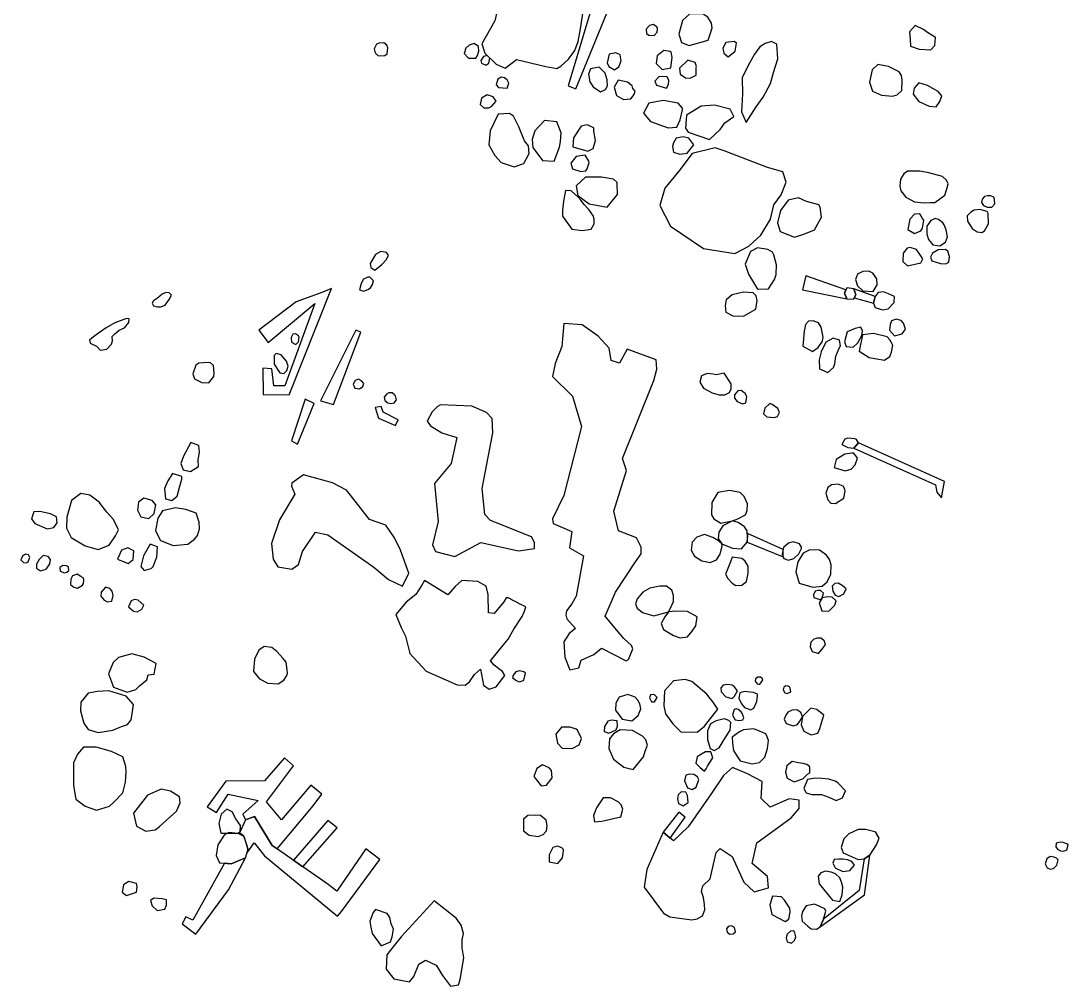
# Model space of a CAD drawing. Extents: x 154 to 1670, y 52 to 1730.
# Drawn here: x 841.8 to 1257.9, y 353.5 to 736.9 of the extents above; entities that cross this region are included whole.
import ezdxf

# ---------------------------------------------------------------- set-up
doc = ezdxf.new("R2010")
doc.units = 0

msp = doc.modelspace()

# ---------------------------------------------------------------- linework, layer by layer
at = {"layer": ''}
for points in [[(1075.819136, 742.88711), (1077.296182, 747.909066), (1074.665443, 748.88711), (1083.186401, 770.627629), (1085.443886, 778.95697), (1080.28221, 780.913058), (1071.87702, 753.234415), (1059.280214, 711.046792), (1062.268238, 709.871144), (1075.819136, 742.88711), (1075.819136, 742.88711)], [(1032.212349, 746.258367), (1030.096581, 736.873138), (1024.968836, 727.767349), (1026.182409, 724.038806), (1030.685403, 719.711461), (1034.192389, 718.196491), (1038.7373, 721.58172), (1050.435902, 718.805275), (1054.739296, 718.064756), (1056.294186, 718.881124), (1056.294186, 718.881124)], [(1056.294186, 718.881124), (1059.405962, 721.709465), (1061.958856, 725.096691), (1063.236302, 728.743397), (1064.194385, 733.765353), (1065.194385, 740.601681)], [(1114.875024, 729.274337), (1115.972829, 732.443998), (1116.43191, 734.176533), (1116.214345, 736.050782), (1114.679415, 738.384116), (1112.84708, 739.539804), (1107.625523, 739.683517), (1104.655463, 737.072738), (1103.256262, 731.633617), (1104.212349, 728.284317), (1107.380014, 727.186513), (1114.875024, 729.274337), (1114.875024, 729.274337)], [(1094.627519, 732.473936), (1094.72732, 733.849186), (1094.529715, 734.587708), (1092.974825, 735.424036), (1091.579615, 735.02683), (1090.224326, 733.573736), (1090.40197, 731.958966), (1091.318138, 731.240403), (1093.39199, 731.160563), (1094.627519, 732.473936), (1094.627519, 732.473936)], [(1204.918936, 727.196493), (1205.238298, 730.364158), (1201.990793, 732.340205), (1200.397978, 733.535814), (1197.070633, 735.112661), (1194.89698, 732.601683), (1195.074625, 729.693499), (1195.27223, 726.86316), (1198.659455, 725.645595), (1203.32213, 725.364158), (1204.918936, 727.196493), (1204.918936, 727.196493)], [(986.42193, 723.202479), (987.338098, 723.879126), (987.659455, 726.250383), (987.180413, 727.308267), (986.044685, 728.164555), (984.212349, 728.106671), (983.076621, 727.727429), (982.158457, 725.835213), (982.515743, 724.200483), (983.771232, 723.064754), (986.42193, 723.202479), (986.42193, 723.202479)], [(1125.655463, 724.905076), (1126.134505, 728.034816), (1125.158457, 728.771343), (1121.928916, 728.314257), (1120.693387, 726.122641), (1121.130513, 724.030824), (1122.823128, 722.633619), (1125.655463, 724.905076), (1125.655463, 724.905076)], [(1133.974825, 702.739407), (1136.707359, 706.603679), (1139.659455, 711.98292), (1140.85706, 716.426034), (1142.493787, 721.827231), (1142.158457, 727.647591), (1140.026721, 728.703479), (1137.495783, 727.929028), (1135.40197, 726.613659), (1133.308158, 723.665555), (1130.713347, 719.242401), (1128.380014, 714.260365), (1128.535703, 707.96296), (1128.074625, 700.749387), (1129.904964, 696.541802), (1133.974825, 702.739407), (1133.974825, 702.739407)], [(1022.553667, 722.128627), (1023.29219, 723.124635), (1023.731312, 724.85717), (1023.593587, 726.711461), (1021.859056, 727.94699), (1019.887, 727.310263), (1018.589595, 726.096691), (1017.871032, 723.903078), (1019.665443, 722.048786), (1022.553667, 722.128627), (1022.553667, 722.128627)], [(1079.413946, 718.691503), (1080.37203, 721.100685), (1079.875024, 723.394098), (1078.220334, 724.172541), (1075.589595, 723.755375), (1074.711351, 720.288309), (1075.368038, 718.851184), (1077.699375, 717.495894), (1079.413946, 718.691503), (1079.413946, 718.691503)], [(1100.020733, 718.242401), (1100.621531, 722.306273), (1100.204365, 724.479926), (1099.725324, 724.759367), (1097.194385, 725.118649), (1094.583607, 723.046792), (1094.202369, 719.978928), (1096.593587, 717.665555), (1100.020733, 718.242401), (1100.020733, 718.242401)], [(1027.755264, 720.152579), (1028.154465, 722.144595), (1027.078617, 723.182519), (1025.583607, 722.703477), (1024.567639, 721.170543), (1024.865044, 720.054774), (1026.539695, 719.356172), (1027.755264, 720.152579), (1027.755264, 720.152579)], [(1110.064645, 715.366154), (1110.126521, 718.575734), (1110.186401, 718.835215), (1109.729316, 720.40807), (1106.759256, 721.288309), (1103.489795, 718.140605), (1103.687399, 715.749387), (1105.918936, 714.312261), (1107.711351, 714.112661), (1110.064645, 715.366154), (1110.064645, 715.366154)], [(1074.148477, 709.705475), (1074.885004, 711.118649), (1074.687399, 713.511862), (1073.930912, 716.182521), (1073.573627, 716.601683), (1071.541691, 718.515854), (1068.112549, 717.919048), (1067.294186, 715.747391), (1067.890992, 712.737411), (1069.126521, 710.743399), (1072.114545, 708.729427), (1074.148477, 709.705475), (1074.148477, 709.705475)], [(1190.020733, 707.513858), (1191.875024, 709.306273), (1191.9369, 713.372142), (1191.719335, 715.244397), (1190.803168, 716.739407), (1186.557659, 718.855176), (1182.254266, 719.573738), (1180.000773, 717.523838), (1178.962848, 712.521842), (1180.136501, 708.97294), (1183.723328, 707.436014), (1188.086601, 707.054776), (1190.020733, 707.513858), (1190.020733, 707.513858)], [(1035.743288, 712.156573), (1035.046681, 713.432022), (1033.910952, 714.270345), (1032.655463, 714.549786), (1031.280214, 713.793299), (1030.641491, 711.559766), (1031.537699, 710.424038), (1035.064645, 710.202481), (1035.743288, 712.156573), (1035.743288, 712.156573)], [(1084.090593, 705.9929), (1085.485803, 707.705475), (1085.84708, 708.941004), (1084.950872, 710.078728), (1084.731312, 711.174537), (1082.859056, 712.609667), (1079.092589, 713.390106), (1077.535703, 710.579726), (1078.41195, 707.270345), (1081.220334, 705.635615), (1084.090593, 705.9929), (1084.090593, 705.9929)], [(1099.160453, 711.625635), (1099.22233, 713.180525), (1098.563647, 714.635615), (1095.455862, 714.755375), (1093.681411, 712.943), (1094.338098, 711.42803), (1098.264246, 710.250385), (1099.160453, 711.625635), (1099.160453, 711.625635)], [(1206.881012, 704.87314), (1207.719335, 707.204477), (1206.244286, 708.919048), (1202.020733, 711.274337), (1198.573627, 712.252381), (1196.719335, 710.120645), (1196.338098, 707.849188), (1198.609555, 704.937012), (1202.653467, 703.0428), (1205.483807, 702.801283), (1206.881012, 704.87314), (1206.881012, 704.87314)], [(1028.763248, 702.911064), (1030.597579, 704.98292), (1029.481811, 706.777331), (1027.030713, 707.555774), (1024.819136, 706.182521), (1024.298178, 703.671543), (1025.693387, 702.436014), (1027.785204, 702.434018), (1028.763248, 702.911064), (1028.763248, 702.911064)], [(1102.419934, 694.723439), (1103.79718, 697.571742), (1104.735304, 701.637611), (1104.677419, 702.174537), (1103.002769, 704.188509), (1096.984805, 705.34819), (1091.264246, 704.274337), (1089.210353, 700.270345), (1091.918936, 696.921044), (1098.952868, 694.406074), (1102.419934, 694.723439), (1102.419934, 694.723439)], [(1119.639495, 693.757371), (1121.435902, 696.426034), (1125.004765, 698.897092), (1123.589595, 701.807271), (1117.39199, 703.443998), (1112.090593, 703.068748), (1106.290194, 699.404078), (1105.809156, 694.282321), (1106.885004, 692.667551), (1115.35207, 689.85318), (1119.639495, 693.757371), (1119.639495, 693.757371)], [(1041.605563, 680.304277), (1043.721332, 684.210465), (1043.503767, 687.298289), (1041.908956, 689.272341), (1039.681411, 694.795295), (1037.509755, 699.060764), (1035.89698, 700.098689), (1031.41195, 699.901084), (1028.280214, 693.246393), (1027.719335, 687.625635), (1030.088597, 683.479926), (1032.697379, 680.58771), (1037.839096, 678.990904), (1041.605563, 680.304277), (1041.605563, 680.304277)], [(1055.839096, 686.715455), (1056.220334, 688.986912), (1056.419934, 692.434018), (1054.709355, 696.779327), (1049.84708, 697.280325), (1045.95686, 693.296293), (1044.978817, 689.849188), (1045.276222, 686.659567), (1049.060653, 681.436014), (1053.725324, 681.234417), (1055.839096, 686.715455), (1055.839096, 686.715455)], [(1069.23231, 686.190505), (1070.070633, 689.39809), (1069.455862, 693.104677), (1069.455862, 694.400086), (1066.845084, 695.637611), (1064.374026, 695.120645), (1061.42193, 690.51785), (1061.100573, 686.911064), (1067.100573, 685.154577), (1069.23231, 686.190505), (1069.23231, 686.190505)], [(1106.521731, 684.296293), (1109.154465, 687.663559), (1107.182409, 690.356174), (1104.930912, 690.895096), (1102.198377, 690.338209), (1101.042689, 688.485914), (1100.723328, 686.990904), (1101.140493, 684.817251), (1103.571631, 683.958968), (1106.521731, 684.296293), (1106.521731, 684.296293)], [(1131.076621, 647.374138), (1135.741292, 651.795295), (1139.611551, 658.192501), (1140.950872, 663.851184), (1143.861052, 667.775335), (1145.87702, 672.817251), (1144.563647, 676.92304), (1138.386002, 678.639607), (1121.250274, 685.266353), (1117.603567, 686.463958), (1108.513747, 684.196493), (1103.228318, 677.144597), (1097.665443, 670.489906), (1095.707359, 663.615655), (1099.968836, 655.342201), (1113.058657, 646.445994), (1125.453866, 644.545794), (1131.076621, 647.374138), (1131.076621, 647.374138)], [(1066.238298, 677.322241), (1066.85706, 678.138609), (1067.535703, 680.609667), (1067.475823, 681.148589), (1066.062649, 683.539806), (1062.376022, 683.004876), (1060.260254, 680.394098), (1060.91694, 678.08272), (1064.344086, 677.024836), (1066.238298, 677.322241), (1066.238298, 677.322241)], [(1078.789196, 667.968948), (1078.771232, 672.491902), (1078.753268, 672.751383), (1077.278218, 674.028828), (1072.475823, 674.847192), (1066.198377, 674.771343), (1062.370034, 671.404078), (1063.124525, 667.57773), (1067.647479, 664.206473), (1074.781212, 662.889108), (1078.789196, 667.968948), (1078.789196, 667.968948)], [(1203.112549, 664.755375), (1204.92692, 664.715455), (1208.952868, 667.703479), (1209.733308, 670.154577), (1210.23231, 672.146593), (1209.595583, 673.661563), (1207.980813, 675.136613), (1202.521731, 676.535814), (1199.012749, 677.254377), (1194.050673, 677.256373), (1192.615543, 676.160565), (1191.298178, 674.088708), (1190.978817, 671.280325), (1191.455862, 669.366154), (1193.368038, 666.87314), (1196.894984, 664.998888), (1200.741292, 664.637611), (1203.112549, 664.755375), (1203.112549, 664.755375)], [(1068.340094, 654.142601), (1069.635503, 656.234417), (1069.597579, 658.068748), (1069.258258, 659.364158), (1067.525723, 661.974936), (1067.108557, 662.414058), (1065.613547, 664.028828), (1064.300174, 665.703479), (1063.104565, 667.078728), (1060.473827, 669.451982), (1058.22233, 669.573738), (1057.423926, 665.308269), (1057.022729, 661.741403), (1057.060653, 659.370146), (1060.685403, 654.186513), (1064.831112, 653.665555), (1068.340094, 654.142601), (1068.340094, 654.142601)], [(1152.863048, 652.206473), (1157.128517, 653.837211), (1159.940892, 658.998888), (1159.366042, 662.944996), (1158.86704, 663.841203), (1153.904964, 665.140605), (1150.79718, 666.575734), (1146.691391, 665.681523), (1143.659455, 661.617651), (1142.36205, 656.655575), (1143.495783, 653.286313), (1149.194385, 650.970944), (1152.863048, 652.206473), (1152.863048, 652.206473)], [(1228.703367, 664.184517), (1228.663447, 666.018848), (1228.306162, 666.875136), (1227.130513, 667.473938), (1225.815144, 667.473938), (1224.719335, 667.196493), (1223.701371, 666.100685), (1223.521731, 664.825235), (1224.318138, 663.609667), (1225.753268, 662.970944), (1227.585603, 662.929028), (1228.703367, 664.184517), (1228.703367, 664.184517)], [(1224.651471, 653.543798), (1226.288198, 656.334217), (1226.170433, 660.360166), (1225.731312, 661.156573), (1222.763248, 662.034816), (1220.609555, 661.697491), (1219.234306, 660.941004), (1217.779216, 659.40807), (1217.95686, 657.294297), (1219.709355, 654.483918), (1221.781212, 653.106673), (1223.555663, 652.827231), (1224.651471, 653.543798), (1224.651471, 653.543798)], [(1199.360054, 653.45797), (1200.038697, 654.613659), (1200.517739, 657.741403), (1199.881012, 658.479926), (1199.601571, 659.236413), (1198.964844, 660.314257), (1196.813148, 660.074736), (1194.998777, 658.102681), (1194.258258, 654.078728), (1196.789196, 652.501882), (1199.360054, 653.45797), (1199.360054, 653.45797)], [(1209.144485, 648.968948), (1210.020733, 651.140605), (1209.465842, 653.871144), (1208.669435, 655.944996), (1208.130513, 656.661563), (1206.318138, 657.998888), (1205.102569, 658.43801), (1203.268238, 657.601683), (1201.753268, 655.390106), (1201.791192, 652.240405), (1202.407958, 650.106673), (1204.120533, 647.935016), (1206.930912, 647.593699), (1209.144485, 648.968948), (1209.144485, 648.968948)], [(985.22233, 640.134617), (987.118537, 642.086712), (987.815144, 643.779327), (987.098577, 644.897092), (984.80716, 645.276333), (982.653467, 644.080724), (980.599575, 640.575734), (980.87702, 638.960964), (982.491791, 637.92304), (985.22233, 640.134617), (985.22233, 640.134617)], [(1138.821132, 630.509866), (1141.254266, 634.194497), (1141.912948, 636.128629), (1142.014745, 639.935016), (1140.938896, 643.980924), (1140.38201, 645.056772), (1138.529715, 646.154577), (1134.463846, 646.733419), (1131.733308, 645.300285), (1129.537699, 640.280325), (1130.890992, 636.352182), (1134.415942, 630.312261), (1138.821132, 630.509866), (1138.821132, 630.509866)], [(1199.314146, 640.741403), (1200.092589, 642.416054), (1197.641491, 646.064756), (1195.112549, 646.943), (1193.994785, 646.563758), (1192.360054, 644.631623), (1192.178417, 641.284317), (1194.010753, 639.589706), (1199.314146, 640.741403), (1199.314146, 640.741403)], [(1210.435902, 641.034816), (1210.755264, 643.326233), (1210.038697, 645.380126), (1209.142489, 646.098689), (1206.25227, 646.000884), (1204.038697, 644.625635), (1203.180413, 642.9929), (1203.759256, 641.55777), (1207.206361, 640.57773), (1209.258258, 640.338209), (1210.435902, 641.034816), (1210.435902, 641.034816)], [(1181.970833, 632.080724), (1181.871032, 634.453978), (1180.338098, 636.685515), (1178.663447, 637.483918), (1176.27223, 637.286313), (1174.160453, 636.330225), (1173.42193, 634.138609), (1174.136501, 631.627631), (1176.328118, 629.693499), (1180.393986, 629.451982), (1181.970833, 632.080724), (1181.970833, 632.080724)], [(979.697379, 630.152581), (980.713347, 630.809267), (981.531711, 632.204477), (981.930912, 633.697491), (980.457858, 635.114657), (979.679415, 635.114657), (978.004765, 634.238409), (976.968836, 632.623639), (976.350074, 630.114657), (977.922928, 629.555774), (979.697379, 630.152581), (979.697379, 630.152581)], [(1169.092589, 628.779327), (1169.611551, 630.054776), (1153.671431, 635.563758), (1152.35207, 630.08272), (1170.008757, 626.48791), (1169.092589, 628.779327), (1169.092589, 628.779327)], [(899.136501, 624.014856), (900.791192, 626.166553), (901.709355, 627.919048), (900.853068, 628.737411), (900.733308, 628.817251), (899.358058, 628.976932), (897.982809, 628.400086), (896.088597, 626.807271), (894.473827, 625.691503), (893.974825, 624.755375), (894.571631, 623.677531), (896.046681, 623.338209), (897.34209, 623.278329), (899.136501, 624.014856), (899.136501, 624.014856)], [(965.268238, 630.57773), (961.799176, 629.124637), (951.254266, 625.324237), (936.320134, 613.990904), (940.104565, 609.106673), (958.587599, 624.581722), (946.713347, 591.96296), (942.268238, 591.925036), (941.515743, 598.701483), (937.887, 598.943), (938.062649, 588.459966), (948.425922, 588.374138), (965.268238, 630.57773), (965.268238, 630.57773)], [(1133.833108, 622.440006), (1134.354066, 625.807271), (1133.87702, 627.721443), (1132.721332, 628.837211), (1128.875024, 629.198489), (1124.469834, 628.124637), (1122.056661, 626.112661), (1121.657459, 623.841203), (1121.894984, 621.190505), (1124.723328, 619.713459), (1128.869036, 619.551782), (1133.833108, 622.440006), (1133.833108, 622.440006)], [(1173.557659, 628.018848), (1172.741292, 630.451982), (1169.950872, 630.851184), (1169.092589, 628.779327), (1170.008757, 626.48791), (1172.599575, 626.386114), (1173.557659, 628.018848), (1173.557659, 628.018848)], [(1181.270234, 627.43801), (1172.741292, 630.451982), (1173.557659, 628.018848), (1172.879016, 626.865156), (1180.611551, 624.707471), (1181.270234, 627.43801), (1181.270234, 627.43801)], [(1186.330114, 622.471942), (1188.703367, 625.02284), (1188.843088, 627.354178), (1186.471831, 628.531822), (1184.539695, 629.290305), (1182.387998, 629.030824), (1181.270234, 627.43801), (1180.611551, 624.707471), (1181.228318, 623.0927), (1184.176421, 622.134617), (1186.330114, 622.471942), (1186.330114, 622.471942)], [(875.968836, 606.50787), (877.843088, 608.440006), (878.182409, 609.795295), (878.064645, 611.509866), (879.100573, 612.525834), (880.815144, 613.978928), (882.968836, 614.954976), (884.703367, 617.046792), (884.843088, 618.521842), (883.76724, 618.741403), (879.162449, 616.988908), (875.713347, 614.919048), (872.643487, 612.847192), (870.669435, 611.414058), (869.094585, 610.098689), (869.39199, 608.843199), (871.863048, 607.665555), (873.378018, 606.090704), (875.968836, 606.50787), (875.968836, 606.50787)], [(1063.467838, 479.954976), (1064.445882, 482.88312), (1069.387998, 485.252381), (1072.519735, 487.743399), (1082.26225, 482.735415), (1083.220334, 483.152581), (1084.994785, 487.47793), (1084.417938, 488.813259), (1081.409954, 491.525834), (1078.46185, 494.935016), (1073.980813, 500.35817), (1077.990793, 509.96296), (1085.988797, 522.036812), (1088.224326, 525.224437), (1088.244286, 527.815255), (1086.334106, 531.521842), (1079.240294, 534.316253), (1077.330114, 542.070744), (1082.459854, 558.290305), (1080.849076, 563.074736), (1093.320134, 594.040804), (1094.519735, 598.483918), (1094.26225, 602.290305), (1082.685403, 606.442002), (1079.611551, 600.90308), (1076.344086, 601.941004), (1075.549675, 606.88312), (1071.148477, 611.629627), (1064.773228, 616.176533), (1057.497779, 616.739407), (1056.795184, 607.591702), (1054.142489, 600.757371), (1053.082609, 595.675535), (1060.990793, 587.779327), (1064.491791, 575.759367), (1057.543687, 548.318249), (1052.994785, 539.07274), (1053.29219, 537.200485), (1060.665443, 534.086712), (1059.745284, 527.569746), (1065.344086, 524.39809), (1062.366042, 508.396094), (1060.749276, 505.34819), (1058.595583, 502.47793), (1058.276222, 500.98292), (1058.713347, 499.330225), (1062.180413, 495.461962), (1059.607559, 493.569746), (1057.593587, 490.162561), (1057.888996, 484.08272), (1059.978817, 479.118649), (1063.467838, 479.954976), (1063.467838, 479.954976)], [(1158.559655, 607.200485), (1160.314146, 609.711463), (1160.613547, 611.204477), (1159.719335, 615.232421), (1158.683407, 617.006872), (1156.651471, 617.705475), (1154.79718, 617.565754), (1153.501771, 616.350186), (1153.002769, 613.581722), (1152.481811, 607.681523), (1156.286202, 605.50787), (1158.559655, 607.200485), (1158.559655, 607.200485)], [(1191.904964, 612.623639), (1193.24229, 614.43801), (1192.445882, 616.869148), (1191.509755, 617.847192), (1189.535703, 618.445994), (1187.743288, 617.769347), (1187.184405, 616.314257), (1186.962848, 614.00288), (1188.855064, 611.789307), (1191.904964, 612.623639), (1191.904964, 612.623639)], [(952.102569, 609.43801), (952.403966, 611.292301), (952.084605, 611.791303), (950.928916, 612.54779), (949.873028, 612.509866), (949.234306, 611.094697), (949.274226, 609.240405), (951.006761, 608.282321), (952.102569, 609.43801), (952.102569, 609.43801)], [(976.839096, 613.252381), (974.82712, 614.090704), (960.861052, 586.016852), (966.042689, 584.49789), (976.839096, 613.252381), (976.839096, 613.252381)], [(1174.364046, 608.946992), (1175.861052, 611.954976), (1176.140493, 613.729427), (1175.503767, 615.244397), (1173.29219, 614.667551), (1170.062649, 613.432022), (1169.064645, 609.44799), (1169.701371, 607.493898), (1172.529715, 607.332221), (1174.364046, 608.946992), (1174.364046, 608.946992)], [(1187.096581, 603.597691), (1187.715343, 605.292301), (1188.296182, 608.0428), (1186.980813, 610.154577), (1186.024725, 611.392102), (1180.545683, 612.709467), (1176.240294, 612.134617), (1174.801172, 605.637611), (1178.82712, 603.244397), (1184.865044, 602.064756), (1187.096581, 603.597691), (1187.096581, 603.597691)], [(1164.633507, 599.144597), (1165.132509, 600.619647), (1165.593587, 603.649587), (1166.948876, 606.857172), (1167.407958, 607.793299), (1167.010753, 610.066752), (1164.559655, 610.825235), (1161.609555, 609.272341), (1159.773228, 605.465954), (1159.014745, 602.238409), (1159.052669, 598.669547), (1162.399974, 597.192501), (1164.633507, 599.144597), (1164.633507, 599.144597)], [(947.453866, 598.040804), (948.072629, 599.735415), (947.356062, 601.707471), (946.599575, 602.665555), (945.184405, 604.260365), (943.192389, 604.759367), (942.413946, 603.96296), (942.491791, 600.553778), (944.743288, 597.124637), (946.238298, 596.805275), (947.453866, 598.040804), (947.453866, 598.040804)], [(918.533707, 595.683519), (918.553667, 596.998888), (918.356062, 599.948988), (917.182409, 601.106673), (916.184405, 601.146593), (912.477819, 600.869148), (911.28221, 600.172541), (910.124525, 596.745395), (910.841092, 594.771343), (913.669435, 593.214457), (916.499775, 593.054776), (918.533707, 595.683519), (918.533707, 595.683519)], [(1121.539695, 588.326233), (1123.393986, 589.240405), (1124.032709, 590.675535), (1124.032709, 592.749387), (1121.164445, 596.935016), (1118.074625, 596.35817), (1116.799176, 596.539806), (1114.507759, 596.839207), (1112.156461, 595.943), (1111.617539, 593.432022), (1112.950872, 590.980924), (1116.497779, 589.204477), (1119.188397, 588.286313), (1121.539695, 588.326233), (1121.539695, 588.326233)], [(977.645483, 591.647591), (978.084605, 592.86316), (977.168437, 593.919048), (975.992789, 594.51785), (974.657459, 594.020844), (973.839096, 592.625635), (974.555663, 590.990904), (976.328118, 590.791303), (977.645483, 591.647591), (977.645483, 591.647591)], [(958.288198, 584.901084), (954.803168, 586.677531), (949.33211, 570.138609), (951.663447, 568.781323), (958.288198, 584.901084), (958.288198, 584.901084)], [(990.178417, 585.204477), (991.014745, 586.340205), (990.657459, 587.97294), (990.238298, 588.412062), (989.34209, 589.130625), (988.046681, 589.210465), (987.030713, 588.553778), (986.192389, 587.43801), (986.35207, 586.08272), (987.627519, 585.124637), (988.902968, 584.944996), (990.178417, 585.204477), (990.178417, 585.204477)], [(1129.849076, 585.112661), (1130.208357, 587.643599), (1129.571631, 588.819247), (1127.9369, 590.116653), (1126.601571, 589.956972), (1125.306162, 588.404078), (1125.386002, 587.088708), (1126.380014, 585.651583), (1128.553667, 584.773339), (1129.849076, 585.112661), (1129.849076, 585.112661)], [(991.729316, 578.426034), (985.811152, 581.420046), (984.974825, 583.671543), (982.623527, 583.294297), (983.8371, 579.128629), (990.711351, 576.114657), (991.729316, 578.426034), (991.729316, 578.426034)], [(1024.509755, 529.721443), (1039.493787, 526.424038), (1045.873028, 527.35817), (1045.835104, 529.709467), (1044.659455, 531.96296), (1028.399974, 538.40807), (1026.188397, 540.801283), (1025.138497, 551.104677), (1029.314146, 573.206473), (1029.098577, 578.885116), (1026.74728, 581.298289), (1021.008757, 583.8931), (1008.553667, 584.39809), (1007.276222, 583.699487), (1005.26225, 581.609667), (1003.268238, 577.843199), (1004.621531, 575.988908), (1009.024725, 573.256373), (1015.082609, 571.380126), (1012.825124, 561.056772), (1006.124525, 553.148589), (1007.591591, 538.040804), (1005.296182, 528.693499), (1006.489795, 526.102681), (1014.162449, 524.064756), (1024.509755, 529.721443), (1024.509755, 529.721443)], [(1142.481811, 579.685515), (1143.260254, 581.35817), (1142.563647, 582.97294), (1140.35207, 584.469946), (1139.393986, 584.849188), (1137.439894, 583.074736), (1136.881012, 580.843199), (1138.236302, 579.58771), (1141.106561, 579.366154), (1142.481811, 579.685515), (1142.481811, 579.685515)], [(1174.623527, 569.264357), (1173.86704, 570.639607), (1173.130513, 570.879128), (1170.300174, 571.120645), (1169.164445, 570.763359), (1168.026721, 568.629627), (1170.378018, 567.374138), (1172.689395, 567.152581), (1174.623527, 569.264357), (1174.623527, 569.264357)], [(912.358058, 559.87314), (912.238298, 562.583718), (912.779216, 565.611663), (912.46185, 568.282321), (909.29219, 569.380126), (906.419934, 563.980924), (905.30217, 561.07274), (906.258258, 558.619647), (909.246282, 557.901084), (912.358058, 559.87314), (912.358058, 559.87314)], [(1208.717339, 553.980924), (1174.623527, 569.264357), (1172.689395, 567.152581), (1205.228318, 552.627631), (1205.705363, 549.637611), (1207.517739, 547.424038), (1208.717339, 553.980924), (1208.717339, 553.980924)], [(1171.649475, 558.843199), (1173.224326, 560.515854), (1174.142489, 563.186513), (1172.707359, 565.140605), (1171.930912, 565.220445), (1169.220334, 564.743399), (1165.751272, 562.673539), (1164.892988, 559.463958), (1169.316142, 558.106673), (1171.649475, 558.843199), (1171.649475, 558.843199)], [(903.960852, 548.038808), (904.958856, 552.004876), (905.717339, 554.813259), (905.75726, 555.849188), (902.092589, 557.046792), (900.196381, 554.218449), (898.918936, 551.090704), (899.296182, 547.004876), (901.7872, 546.406074), (903.960852, 548.038808), (903.960852, 548.038808)], [(995.922928, 517.51785), (992.679415, 526.667551), (990.310154, 531.591702), (986.825124, 536.595695), (980.387998, 538.771343), (972.839096, 548.521842), (971.226322, 550.436014), (965.567639, 553.34819), (954.148477, 556.601683), (949.443886, 553.316253), (949.344086, 552.040804), (950.717339, 548.950984), (944.573627, 538.749387), (941.360054, 529.244397), (941.994785, 523.106673), (943.887, 520.016852), (949.425922, 519.036812), (952.098577, 520.909068), (953.695383, 526.048788), (958.881012, 533.759367), (963.803168, 532.741403), (982.032709, 519.877132), (987.809156, 514.931024), (993.447878, 512.35817), (995.922928, 517.51785), (995.922928, 517.51785)], [(876.885004, 528.659567), (879.397978, 532.306273), (880.575623, 534.657571), (878.585603, 538.823239), (875.954864, 541.715455), (872.888996, 545.741403), (869.202369, 548.513858), (865.675423, 549.174537), (861.96684, 546.386114), (860.130513, 539.709467), (859.908956, 535.326233), (861.739296, 531.637611), (867.318138, 528.306273), (872.519735, 526.948988), (876.885004, 528.659567), (876.885004, 528.659567)], [(1124.583607, 538.298289), (1126.675423, 539.074736), (1129.705363, 540.707471), (1130.403966, 542.382122), (1130.545683, 545.05278), (1129.152469, 548.02284), (1127.637499, 549.55777), (1123.334106, 550.278329), (1118.749276, 549.581722), (1116.356062, 545.637611), (1116.214345, 540.715455), (1117.168437, 539.120645), (1119.958856, 537.404078), (1124.583607, 538.298289), (1124.583607, 538.298289)], [(1168.813148, 547.324237), (1169.31215, 550.094697), (1169.212349, 550.911064), (1168.495783, 552.088708), (1166.563647, 552.847192), (1163.912948, 552.629627), (1162.457858, 551.533818), (1161.659455, 549.342201), (1162.473827, 546.649587), (1163.669435, 545.274337), (1165.483807, 545.154577), (1168.813148, 547.324237), (1168.813148, 547.324237)], [(894.709355, 541.266353), (895.387998, 544.595695), (893.914944, 546.310265), (890.72732, 547.308269), (888.573627, 545.753379), (888.152469, 542.465954), (889.527719, 539.915056), (892.695383, 539.154577), (894.709355, 541.266353), (894.709355, 541.266353)], [(854.924924, 535.607671), (856.182409, 537.440006), (855.984805, 539.831223), (853.633507, 541.028828), (849.368038, 542.006872), (846.976821, 541.809267), (846.078617, 539.118649), (847.41195, 537.184517), (852.214345, 535.130625), (854.924924, 535.607671), (854.924924, 535.607671)], [(908.156461, 529.00288), (910.82712, 530.974936), (911.924924, 532.46795), (912.763248, 535.178529), (912.605563, 537.809267), (911.429914, 541.35817), (907.306162, 542.835215), (903.240294, 543.414058), (898.038697, 542.242401), (896.28221, 539.312261), (895.324126, 534.290305), (897.234306, 530.503878), (902.296182, 528.48791), (908.156461, 529.00288), (908.156461, 529.00288)], [(1130.318138, 529.865156), (1130.517739, 531.659567), (1130.380014, 534.310265), (1129.324126, 535.925036), (1126.815144, 537.659567), (1124.583607, 538.298289), (1120.695383, 536.328229), (1119.120533, 533.777331), (1118.839096, 531.226433), (1120.254266, 529.192501), (1124.537699, 527.37813), (1128.084605, 527.116653), (1130.318138, 529.865156), (1130.318138, 529.865156)], [(1118.176421, 522.737411), (1119.633507, 525.048788), (1120.43191, 528.376134), (1120.254266, 529.192501), (1119.018737, 530.410066), (1116.7872, 531.725435), (1113.360054, 532.86316), (1110.370034, 531.849188), (1108.555663, 529.877132), (1108.054665, 526.58771), (1109.407958, 524.316253), (1112.397978, 522.380126), (1115.725324, 521.761363), (1118.176421, 522.737411), (1118.176421, 522.737411)], [(1144.667439, 526.948988), (1130.439894, 533.274337), (1130.318138, 529.865156), (1144.625523, 524.038808), (1144.667439, 526.948988), (1144.667439, 526.948988)], [(893.601571, 519.304277), (894.399974, 520.200485), (895.77722, 523.827231), (896.098577, 527.93302), (893.208357, 529.050784), (890.495783, 524.40807), (889.517739, 520.162561), (890.751272, 518.607671), (893.601571, 519.304277), (893.601571, 519.304277)], [(1148.950872, 523.318249), (1150.904964, 525.172541), (1151.960852, 527.304277), (1151.900972, 527.841203), (1151.124525, 529.136613), (1148.673427, 529.917052), (1146.821132, 529.41805), (1144.82712, 527.745395), (1144.246282, 524.994896), (1144.885004, 523.380126), (1146.81714, 522.721443), (1148.950872, 523.318249), (1148.950872, 523.318249)], [(844.715343, 521.980924), (845.294186, 523.434018), (845.334106, 523.673539), (844.855064, 524.729427), (843.599575, 524.990904), (842.403966, 524.292301), (841.845084, 522.839207), (842.920932, 521.741403), (843.9369, 521.621643), (844.715343, 521.980924), (844.715343, 521.980924)], [(850.950872, 518.767351), (852.006761, 519.246393), (853.384006, 521.218449), (853.643487, 522.91306), (852.667439, 524.068748), (850.655463, 524.48791), (849.020733, 522.915056), (848.022729, 521.020844), (848.040693, 519.46795), (849.655463, 518.430026), (850.950872, 518.767351), (850.950872, 518.767351)], [(886.429914, 522.895096), (886.629515, 526.422042), (884.258258, 527.539806), (881.80716, 526.645595), (880.190393, 523.078728), (884.435902, 521.322241), (886.429914, 522.895096), (886.429914, 522.895096)], [(1160.144485, 512.292301), (1162.178417, 514.044796), (1163.595583, 517.132621), (1163.7373, 520.761363), (1163.080613, 522.9929), (1161.885004, 524.707471), (1159.156461, 526.681523), (1155.250274, 526.783319), (1152.637499, 525.509866), (1150.443886, 522.06276), (1149.765244, 518.016852), (1151.016741, 513.591702), (1156.417938, 511.935016), (1160.144485, 512.292301), (1160.144485, 512.292301)], [(860.098577, 517.907072), (860.9369, 518.603679), (860.717339, 520.038808), (860.000773, 520.35817), (858.485803, 520.597691), (857.270234, 519.801283), (857.467838, 518.266353), (859.182409, 517.647591), (860.098577, 517.907072), (860.098577, 517.907072)], [(1128.196381, 512.747391), (1130.070633, 514.180525), (1130.791192, 517.44799), (1130.771232, 520.318249), (1129.397978, 522.432022), (1128.26225, 523.270345), (1124.455862, 523.809267), (1123.717339, 521.976932), (1122.679415, 519.366154), (1121.761252, 517.094697), (1122.7373, 515.360166), (1124.449874, 513.525834), (1125.825124, 512.627631), (1128.196381, 512.747391), (1128.196381, 512.747391)], [(866.354066, 512.761363), (866.753268, 513.45797), (866.892988, 514.91306), (866.515743, 515.691503), (865.597579, 516.228429), (864.184405, 517.046792), (862.330114, 516.469946), (861.671431, 515.054776), (861.511751, 512.98292), (862.865044, 511.925036), (864.360054, 511.605675), (866.354066, 512.761363), (866.354066, 512.761363)], [(877.930912, 506.43801), (878.469834, 508.589706), (878.152469, 510.404078), (877.136501, 511.380126), (875.42193, 511.919048), (873.687399, 509.927032), (873.545683, 508.392102), (874.861052, 506.817251), (876.296182, 506.158569), (877.930912, 506.43801), (877.930912, 506.43801)], [(1030.637499, 472.39809), (1034.108557, 476.901084), (1033.192389, 478.416054), (1031.7373, 479.511862), (1029.845084, 480.889108), (1028.43191, 482.663559), (1034.094585, 489.755375), (1035.39199, 491.330225), (1037.685403, 495.274337), (1040.91694, 500.254377), (1041.855064, 502.34819), (1042.374026, 504.060764), (1041.855064, 504.340205), (1040.679415, 504.939008), (1035.459854, 507.651583), (1034.661451, 507.653579), (1033.745284, 506.098689), (1029.875024, 501.495894), (1027.663447, 501.697491), (1027.487799, 509.030824), (1026.613547, 512.280325), (1023.364046, 514.156573), (1017.046681, 514.55777), (1014.356062, 512.166553), (1011.443886, 508.921044), (1002.238298, 514.565754), (1001.162449, 512.711463), (998.749276, 509.046792), (994.881012, 506.018848), (990.733308, 501.138609), (992.962848, 495.974936), (994.673427, 492.485914), (996.284206, 485.609667), (1002.839096, 478.589706), (1015.212349, 473.142601), (1018.32213, 473.00288), (1020.076621, 474.296293), (1022.010753, 477.286313), (1024.364046, 479.336213), (1025.555663, 473.038808), (1027.82712, 471.461962), (1030.637499, 472.39809), (1030.637499, 472.39809)], [(1099.152469, 502.098689), (1099.791192, 503.294297), (1101.148477, 506.204477), (1101.050673, 508.575734), (1100.453866, 510.767351), (1098.34209, 512.344198), (1095.731312, 512.284317), (1091.703367, 511.489906), (1088.932908, 509.897092), (1086.639495, 507.246393), (1086.040693, 505.274337), (1086.657459, 503.579726), (1088.809156, 501.825235), (1093.25227, 500.54779), (1099.152469, 502.098689), (1099.152469, 502.098689)], [(1168.793188, 509.298289), (1169.651471, 511.310265), (1168.116541, 512.665555), (1166.463846, 513.543798), (1165.128517, 513.386114), (1164.190393, 512.270345), (1164.409954, 510.396094), (1165.306162, 508.821243), (1166.739296, 508.242401), (1168.793188, 509.298289), (1168.793188, 509.298289)], [(1159.883008, 507.310265), (1160.102569, 507.727431), (1160.741292, 509.581722), (1159.565643, 510.597691), (1158.529715, 510.637611), (1157.413946, 510.360166), (1156.695383, 508.944996), (1156.875024, 507.769347), (1159.623527, 506.851184), (1159.883008, 507.310265), (1159.883008, 507.310265)], [(1165.164445, 504.835215), (1165.703367, 506.549786), (1164.088597, 508.024836), (1162.276222, 508.144597), (1160.102569, 507.727431), (1158.984805, 505.695495), (1159.980813, 502.525834), (1162.831112, 502.445994), (1165.164445, 504.835215), (1165.164445, 504.835215)], [(889.887, 503.162561), (890.665443, 504.817251), (888.473827, 506.771343), (886.938896, 506.990904), (885.623527, 506.493898), (884.585603, 504.08272), (886.517739, 502.465954), (888.012749, 502.146593), (889.887, 503.162561), (889.887, 503.162561)], [(1106.681411, 492.270345), (1108.515743, 494.420046), (1110.032709, 496.551782), (1110.511751, 500.120645), (1106.647479, 502.234417), (1101.982809, 502.416054), (1099.152469, 502.098689), (1097.597579, 500.086712), (1096.182409, 497.515854), (1097.176421, 495.124637), (1101.122529, 492.751383), (1103.791192, 491.833219), (1106.681411, 492.270345), (1106.681411, 492.270345)], [(1160.551671, 487.777331), (1161.447878, 489.172541), (1160.910952, 490.747391), (1160.671431, 490.887112), (1159.595583, 491.643599), (1158.300174, 491.645595), (1156.904964, 491.246393), (1155.609555, 490.03282), (1155.409954, 488.238409), (1156.246282, 486.424038), (1158.697379, 485.645595), (1160.551671, 487.777331), (1160.551671, 487.777331)], [(946.254266, 474.93302), (947.43191, 476.785315), (947.711351, 477.761363), (947.571631, 479.096693), (947.254266, 482.206473), (946.060653, 483.601683), (943.489795, 486.314257), (941.477819, 487.948988), (938.449874, 488.410066), (936.296182, 486.855176), (934.579615, 483.290305), (934.258258, 478.406074), (936.629515, 475.555774), (939.91694, 473.739407), (944.042689, 473.49789), (946.254266, 474.93302), (946.254266, 474.93302)], [(887.517739, 471.276333), (888.954864, 472.709467), (891.805164, 475.160565), (892.384006, 477.112661), (894.79718, 477.390106), (895.575623, 481.575734), (890.813148, 484.128629), (885.851072, 485.426034), (880.609555, 484.014856), (878.455862, 482.02284), (876.639495, 477.539806), (878.649475, 472.156573), (884.070633, 470.160565), (887.517739, 471.276333), (887.517739, 471.276333)], [(1041.641491, 474.98292), (1042.320134, 477.813259), (1041.623527, 478.292301), (1039.869036, 478.651583), (1038.493787, 478.334217), (1037.356062, 477.018848), (1037.136501, 476.00288), (1038.551671, 474.845196), (1040.026721, 474.366154), (1041.641491, 474.98292), (1041.641491, 474.98292)], [(1113.399974, 456.711463), (1118.645483, 463.443998), (1116.793188, 466.256373), (1115.697379, 467.691503), (1114.403966, 469.366154), (1108.405962, 474.451982), (1105.697379, 475.270345), (1101.032709, 474.673539), (1097.583607, 470.689507), (1097.220334, 464.771343), (1097.87702, 461.601683), (1100.785204, 457.593699), (1104.052669, 454.483918), (1110.549675, 454.340205), (1113.399974, 456.711463), (1113.399974, 456.711463)], [(1136.647479, 474.954976), (1136.370034, 475.691503), (1135.691391, 476.190505), (1134.655463, 476.230425), (1133.739296, 475.553778), (1133.599575, 474.53781), (1134.276222, 473.521842), (1135.27223, 473.320245), (1136.647479, 474.954976), (1136.647479, 474.954976)], [(878.38201, 455.116653), (881.731312, 456.589706), (884.162449, 457.386114), (885.699375, 459.238409), (886.218337, 462.565754), (886.539695, 465.376134), (883.631511, 468.58771), (876.795184, 470.803279), (872.31215, 470.505874), (868.503767, 469.831223), (865.573627, 466.184517), (865.571631, 462.817251), (866.883008, 457.85318), (868.537699, 455.420046), (872.46185, 454.262361), (878.38201, 455.116653), (878.38201, 455.116653)], [(1125.324126, 468.663559), (1126.541691, 470.775335), (1125.146481, 472.449986), (1124.469834, 472.948988), (1122.437898, 473.268349), (1120.823128, 473.008868), (1119.885004, 471.8931), (1119.984805, 470.300285), (1121.85706, 468.346194), (1124.348078, 467.745395), (1125.324126, 468.663559), (1125.324126, 468.663559)], [(1133.054665, 463.915056), (1134.192389, 466.465954), (1134.511751, 468.837211), (1134.453866, 469.376134), (1132.839096, 470.054776), (1129.29219, 470.533818), (1127.397978, 469.897092), (1127.078617, 467.865156), (1128.172429, 465.631623), (1129.348078, 464.176533), (1131.759256, 463.158569), (1133.054665, 463.915056), (1133.054665, 463.915056)], [(1147.72732, 470.364158), (1147.507759, 471.819247), (1147.170433, 472.318249), (1146.711351, 472.57773), (1145.695383, 472.717451), (1144.95686, 472.160565), (1144.677419, 471.184517), (1145.296182, 470.006872), (1146.29219, 469.707471), (1147.72732, 470.364158), (1147.72732, 470.364158)], [(1087.074625, 460.988908), (1088.152469, 463.619647), (1087.775224, 465.611663), (1086.938896, 467.008868), (1085.902968, 468.284317), (1082.972829, 469.322241), (1079.525723, 468.208469), (1078.248278, 465.857172), (1078.086601, 463.026832), (1080.755264, 459.51785), (1084.521731, 458.817251), (1087.074625, 460.988908), (1087.074625, 460.988908)], [(1093.535703, 466.426034), (1094.571631, 468.040804), (1093.495783, 469.216453), (1093.256262, 469.256373), (1091.920932, 469.198489), (1091.501771, 467.98292), (1092.298178, 466.328229), (1093.535703, 466.426034), (1093.535703, 466.426034)], [(1128.667439, 459.254377), (1129.086601, 460.050784), (1128.330114, 461.865156), (1128.012749, 462.364158), (1126.7373, 463.320245), (1125.998777, 463.559766), (1125.162449, 463.302281), (1124.603567, 461.068748), (1125.619535, 459.294297), (1127.37203, 458.915056), (1128.667439, 459.254377), (1128.667439, 459.254377)], [(1150.33211, 457.390106), (1151.288198, 458.663559), (1152.386002, 460.51785), (1151.669435, 462.152581), (1150.134505, 463.168549), (1148.30217, 463.110665), (1146.547679, 462.254377), (1145.709355, 461.138609), (1145.010753, 459.443998), (1145.86704, 457.709467), (1148.577619, 456.891104), (1150.33211, 457.390106), (1150.33211, 457.390106)], [(1158.40197, 453.877132), (1159.238298, 455.789307), (1160.058657, 458.479926), (1160.77722, 461.130625), (1158.106561, 463.324237), (1155.595583, 463.86316), (1152.386002, 460.51785), (1151.865044, 457.248389), (1152.900972, 454.677531), (1155.729316, 453.220445), (1158.40197, 453.877132), (1158.40197, 453.877132)], [(1078.38201, 455.294297), (1078.861052, 456.767351), (1078.683407, 458.801283), (1078.423926, 458.861164), (1076.649475, 459.060764), (1074.994785, 458.703479), (1073.699375, 456.631623), (1073.537699, 454.57773), (1075.471831, 453.899088), (1078.38201, 455.294297), (1078.38201, 455.294297)], [(1119.236302, 448.136613), (1120.491791, 450.130625), (1121.948876, 452.481922), (1123.623527, 455.170545), (1123.825124, 458.200485), (1123.026721, 458.976932), (1121.334106, 459.675535), (1119.679415, 459.238409), (1118.024725, 458.801283), (1115.793188, 457.705475), (1114.575623, 454.817251), (1114.553667, 451.42803), (1115.647479, 447.821243), (1117.30217, 447.02284), (1119.236302, 448.136613), (1119.236302, 448.136613)], [(1063.591591, 449.242401), (1064.489795, 451.833219), (1062.91694, 455.122641), (1062.457858, 455.481922), (1060.026721, 456.340205), (1056.619535, 456.260365), (1054.386002, 453.511862), (1054.960852, 450.004876), (1056.892988, 448.030824), (1060.779216, 447.829227), (1063.591591, 449.242401), (1063.591591, 449.242401)], [(1089.138497, 444.545794), (1089.77722, 446.757371), (1090.795184, 449.148589), (1090.098577, 451.222441), (1088.745284, 452.717451), (1084.759256, 454.931024), (1079.87702, 455.252381), (1077.284206, 453.719447), (1075.729316, 451.687511), (1075.447878, 447.821243), (1077.260254, 443.615655), (1081.304166, 440.424038), (1085.030713, 439.565754), (1089.138497, 444.545794), (1089.138497, 444.545794)], [(1135.316142, 442.290305), (1137.429914, 444.461962), (1138.487799, 447.889108), (1138.809156, 451.056772), (1138.310154, 452.451982), (1137.773228, 453.609667), (1132.970833, 455.663559), (1128.964844, 455.268349), (1127.310154, 454.412062), (1125.875024, 453.396094), (1124.439894, 452.300285), (1124.537699, 449.929028), (1124.894984, 446.998888), (1126.010753, 445.284317), (1127.603567, 442.950984), (1132.326122, 441.713459), (1135.316142, 442.290305), (1135.316142, 442.290305)], [(877.050673, 424.98292), (878.865044, 426.595695), (882.336102, 430.222441), (883.393986, 434.426034), (883.655463, 438.631623), (883.577619, 440.745395), (882.284206, 444.571742), (877.839096, 446.627631), (871.681411, 448.424038), (866.719335, 448.426034), (864.306162, 445.53781), (862.731312, 442.210465), (862.669435, 438.583718), (862.745284, 433.08272), (863.619535, 427.699487), (867.386002, 424.909068), (871.928916, 423.352182), (877.050673, 424.98292), (877.050673, 424.98292)], [(1114.048677, 439.829227), (1114.627519, 440.765355), (1115.565643, 442.240405), (1116.481811, 443.733419), (1116.761252, 444.172541), (1115.94688, 446.565754), (1113.853068, 446.565754), (1112.258258, 445.589706), (1110.543687, 444.473938), (1110.024725, 441.96296), (1111.657459, 440.228429), (1113.469834, 438.8931), (1114.048677, 439.829227), (1114.048677, 439.829227)], [(957.988797, 425.100685), (961.338098, 429.723439), (956.95686, 433.252381), (945.370034, 419.56775), (939.433906, 426.705475), (950.124525, 441.008868), (946.577619, 444.180525), (938.561651, 434.976932), (923.294186, 434.925036), (915.815144, 424.643599), (919.541691, 422.390106), (924.208357, 429.681523), (936.146481, 427.124637), (929.944884, 421.707471), (930.998777, 419.513858), (934.647479, 420.767351), (941.697379, 409.364158), (943.669435, 407.988908), (957.988797, 425.100685), (957.988797, 425.100685)], [(1050.687399, 433.244397), (1052.861052, 436.192501), (1052.683407, 439.08272), (1051.687399, 440.160565), (1049.056661, 441.318249), (1046.745284, 439.88312), (1045.567639, 436.755375), (1048.535703, 433.006872), (1050.687399, 433.244397), (1050.687399, 433.244397)], [(1152.511751, 435.823239), (1154.288198, 437.635615), (1155.284206, 438.214457), (1155.226322, 440.406074), (1154.96684, 440.885116), (1154.070633, 441.523838), (1152.575623, 441.92304), (1150.801172, 442.202481), (1148.270234, 442.641603), (1146.098577, 440.909068), (1145.557659, 438.41805), (1146.274226, 436.006872), (1149.044685, 434.649587), (1152.511751, 435.823239), (1152.511751, 435.823239)], [(1110.491791, 380.160565), (1112.663447, 381.354178), (1113.521731, 383.805275), (1113.364046, 385.919048), (1113.026721, 388.649587), (1112.230314, 391.080724), (1112.789196, 393.312261), (1115.621531, 396.02284), (1118.098577, 406.563758), (1119.633507, 408.156573), (1124.376022, 404.907072), (1129.052669, 394.799287), (1133.196381, 390.891104), (1138.859056, 392.501882), (1138.40197, 396.946992), (1132.405962, 402.112661), (1134.224326, 410.342201), (1147.801172, 420.300285), (1151.030713, 424.064756), (1151.032709, 427.374138), (1147.026721, 427.795295), (1139.531711, 424.469946), (1135.887, 427.939008), (1136.348078, 434.715455), (1130.529715, 437.747391), (1124.533707, 440.302281), (1120.982809, 437.134617), (1116.056661, 429.803279), (1106.962848, 416.733419), (1101.080613, 411.096693), (1097.016741, 414.545794), (1090.45187, 399.821243), (1089.491791, 392.727431), (1097.098577, 382.43801), (1099.669435, 380.943), (1105.527719, 380.162561), (1108.338098, 379.823239), (1110.491791, 380.160565), (1110.491791, 380.160565)], [(1110.078617, 432.51785), (1111.156461, 435.585714), (1110.579615, 436.581722), (1109.184405, 437.479926), (1107.39199, 437.599687), (1105.996781, 437.182521), (1105.515743, 434.931024), (1106.611551, 432.180525), (1108.563647, 431.601683), (1110.078617, 432.51785), (1110.078617, 432.51785)], [(1168.194385, 428.302281), (1169.469834, 431.070744), (1166.443886, 434.142601), (1165.308158, 434.901084), (1162.8371, 435.599687), (1160.026721, 435.919048), (1157.455862, 436.100685), (1154.286202, 435.543798), (1152.829116, 431.937012), (1153.785204, 430.182521), (1155.996781, 429.543798), (1159.902968, 429.501882), (1162.853068, 428.543798), (1165.701371, 427.246393), (1168.194385, 428.302281), (1168.194385, 428.302281)], [(895.202369, 415.585714), (896.9369, 416.881124), (903.597579, 422.897092), (905.094585, 426.224437), (904.894984, 428.615655), (901.270234, 430.948988), (897.523727, 431.729427), (892.120533, 429.280325), (886.615543, 422.088708), (887.729316, 416.964956), (891.515743, 415.050784), (895.202369, 415.585714), (895.202369, 415.585714)], [(1106.86704, 426.380126), (1106.669435, 429.210465), (1105.992789, 430.485914), (1104.178417, 430.607671), (1102.962848, 429.372142), (1102.643487, 427.877132), (1103.040693, 425.96296), (1104.952868, 425.124637), (1106.86704, 426.380126), (1106.86704, 426.380126)], [(1072.623527, 418.98292), (1080.218337, 420.633619), (1080.9369, 423.703479), (1080.260254, 425.39809), (1079.124525, 426.693499), (1076.056661, 428.288309), (1073.166441, 428.190505), (1070.513747, 424.306273), (1069.256262, 421.178529), (1069.693387, 418.725435), (1072.623527, 418.98292), (1072.623527, 418.98292)], [(928.885004, 414.791303), (929.064645, 417.302281), (927.25227, 419.855176), (925.799176, 422.725435), (923.667439, 423.783319), (921.413946, 421.711463), (920.455862, 418.004876), (921.230314, 414.178529), (923.881012, 414.156573), (927.689395, 414.074736), (928.885004, 414.791303), (928.885004, 414.791303)], [(969.226322, 383.08272), (984.443886, 403.781323), (978.84708, 407.970944), (967.298178, 391.174537), (963.374026, 394.226433), (941.697379, 409.364158), (934.647479, 420.767351), (930.998777, 419.513858), (928.505763, 413.974936), (930.457858, 412.956972), (931.950872, 407.935016), (931.711351, 406.440006), (934.443886, 410.304277), (938.605563, 405.160565), (967.591591, 381.190505), (969.226322, 383.08272), (969.226322, 383.08272)], [(1049.36205, 413.613659), (1050.619535, 415.088708), (1050.958856, 417.100685), (1050.481811, 419.394098), (1048.230314, 421.168549), (1046.198377, 421.40807), (1043.268238, 421.230425), (1041.493787, 419.777331), (1041.549675, 415.07274), (1043.821132, 413.45797), (1047.368038, 412.897092), (1049.36205, 413.613659), (1049.36205, 413.613659)], [(1105.729316, 420.521842), (1103.238298, 422.495894), (1097.016741, 414.545794), (1099.745284, 412.212461), (1105.729316, 420.521842), (1105.729316, 420.521842)], [(967.429914, 416.326233), (963.785204, 419.278329), (950.124525, 403.479926), (953.890992, 400.847192), (967.429914, 416.326233), (967.429914, 416.326233)], [(931.112549, 404.36815), (932.010753, 407.416054), (931.950872, 407.935016), (931.134505, 410.725435), (930.457858, 412.956972), (929.26225, 413.895096), (924.419934, 414.475934), (922.645483, 413.440006), (920.072629, 409.555774), (919.354066, 405.270345), (920.7872, 402.440006), (925.409954, 402.078728), (931.112549, 404.36815), (931.112549, 404.36815)], [(1176.890992, 403.96296), (1179.124525, 405.515854), (1181.79718, 409.559766), (1182.795184, 412.230425), (1181.519735, 414.483918), (1181.042689, 414.683519), (1177.316142, 415.621643), (1174.465842, 415.703479), (1170.697379, 413.970944), (1168.723328, 412.018848), (1167.745284, 408.571742), (1168.501771, 406.338209), (1174.499775, 403.785315), (1176.890992, 403.96296), (1176.890992, 403.96296)], [(1056.950872, 404.461962), (1057.429914, 407.132621), (1057.45187, 407.651583), (1056.713347, 408.328229), (1055.040693, 409.106673), (1053.166441, 408.469946), (1051.709355, 405.641603), (1051.649475, 402.851184), (1055.156461, 402.130625), (1056.950872, 404.461962), (1056.950872, 404.461962)], [(1257.370032, 407.627631), (1257.85107, 409.541802), (1257.411948, 409.980924), (1255.956858, 410.459966), (1254.681409, 410.639607), (1253.126519, 410.262361), (1252.966838, 408.727431), (1253.643485, 407.809267), (1254.839094, 407.210465), (1256.114543, 407.110665), (1257.370032, 407.627631), (1257.370032, 407.627631)], [(924.288198, 391.715455), (931.112549, 404.36815), (925.409954, 402.078728), (922.759256, 402.298289), (910.092589, 379.605675), (907.32213, 380.960964), (905.86704, 378.232421), (911.306162, 374.142601), (924.288198, 391.715455), (924.288198, 391.715455)], [(1177.042689, 389.653579), (1179.124525, 405.515854), (1176.890992, 403.96296), (1174.871032, 391.42803), (1160.635503, 380.014856), (1159.397978, 376.966952), (1177.042689, 389.653579), (1177.042689, 389.653579)], [(1171.148477, 399.422042), (1172.962848, 401.493898), (1171.986801, 402.988908), (1170.274226, 403.607671), (1168.499775, 403.887112), (1166.687399, 403.927032), (1164.892988, 403.689507), (1164.334106, 402.334217), (1165.330114, 400.382122), (1168.437898, 398.944996), (1171.148477, 399.422042), (1171.148477, 399.422042)], [(1252.066639, 400.216453), (1253.382008, 401.511862), (1253.92093, 403.663559), (1253.264244, 404.322241), (1252.30616, 404.681523), (1250.793186, 405.000884), (1249.358056, 403.984916), (1248.777218, 402.03282), (1249.495781, 400.47793), (1250.689393, 399.879128), (1252.066639, 400.216453), (1252.066639, 400.216453)], [(1168.154465, 389.697491), (1168.374026, 392.785315), (1167.89698, 394.699487), (1167.120533, 396.434018), (1165.447878, 398.008868), (1163.753268, 398.707471), (1161.481811, 399.086712), (1159.607559, 398.430026), (1158.631511, 397.076732), (1158.968836, 394.126633), (1161.87702, 390.47793), (1164.226322, 387.545794), (1167.236302, 387.006872), (1168.154465, 389.697491), (1168.154465, 389.697491)], [(887.77722, 390.817251), (888.036701, 392.948988), (887.699375, 394.224437), (884.709355, 394.944996), (882.635503, 393.729427), (882.076621, 390.701483), (883.829116, 389.463958), (887.77722, 390.817251), (887.77722, 390.817251)], [(899.032709, 384.014856), (899.711351, 385.629627), (899.713347, 387.721443), (897.978817, 388.160565), (894.631511, 388.422042), (893.296182, 387.406074), (893.912948, 385.352182), (895.944884, 383.43801), (899.032709, 384.014856), (899.032709, 384.014856)], [(1015.669435, 353.941004), (1016.387998, 356.132621), (1017.82712, 364.721443), (1017.072629, 368.707471), (1017.114545, 371.817251), (1017.713347, 374.308269), (1016.75726, 377.637611), (1014.74728, 380.40807), (1005.960852, 387.308269), (992.879016, 373.084716), (990.166441, 369.639607), (987.274226, 365.813259), (986.892988, 360.232421), (990.000773, 356.366154), (996.278218, 355.146593), (997.912948, 357.318249), (999.948876, 362.180525), (1002.619535, 363.713459), (1006.765244, 361.797291), (1009.374026, 357.611663), (1012.519735, 353.463958), (1015.669435, 353.941004), (1015.669435, 353.941004)], [(1146.883008, 380.100685), (1147.463846, 382.851184), (1147.264246, 384.465954), (1145.134505, 387.615655), (1144.018737, 388.97294), (1140.489795, 389.192501), (1139.43191, 385.745395), (1140.208357, 381.939008), (1145.447878, 379.106673), (1146.883008, 380.100685), (1146.883008, 380.100685)], [(988.613547, 371.094697), (989.37203, 373.026832), (989.831112, 376.076732), (988.954864, 378.168549), (988.397978, 380.681523), (987.344086, 382.296293), (982.701371, 383.87314), (981.783208, 382.637611), (980.465842, 379.230425), (980.843088, 376.819247), (981.439894, 374.326233), (984.964844, 369.422042), (988.613547, 371.094697), (988.613547, 371.094697)], [(1159.397978, 376.966952), (1160.635503, 380.014856), (1161.653467, 383.202481), (1161.156461, 384.180525), (1159.024725, 385.236413), (1157.090593, 385.994896), (1153.821132, 385.360166), (1152.405962, 383.128629), (1151.94688, 381.394098), (1152.204365, 379.262361), (1154.475823, 377.208469), (1155.851072, 376.230425), (1157.902968, 376.070744), (1159.397978, 376.966952), (1159.397978, 376.966952)], [(1124.85706, 374.254377), (1125.715343, 375.030824), (1125.378018, 376.763359), (1124.202369, 377.342201), (1122.82712, 377.104677), (1122.128517, 376.208469), (1122.465842, 374.93302), (1123.501771, 374.014856), (1124.85706, 374.254377), (1124.85706, 374.254377)], [(1149.190393, 371.529826), (1149.669435, 373.004876), (1149.29219, 374.559766), (1148.855064, 375.338209), (1147.519735, 375.278329), (1146.24229, 374.142601), (1145.922928, 372.647591), (1146.280214, 371.01286), (1148.014745, 370.553778), (1149.190393, 371.529826), (1149.190393, 371.529826)]]:
    msp.add_lwpolyline(points, dxfattribs=at)

doc.saveas('drawing.dxf')
